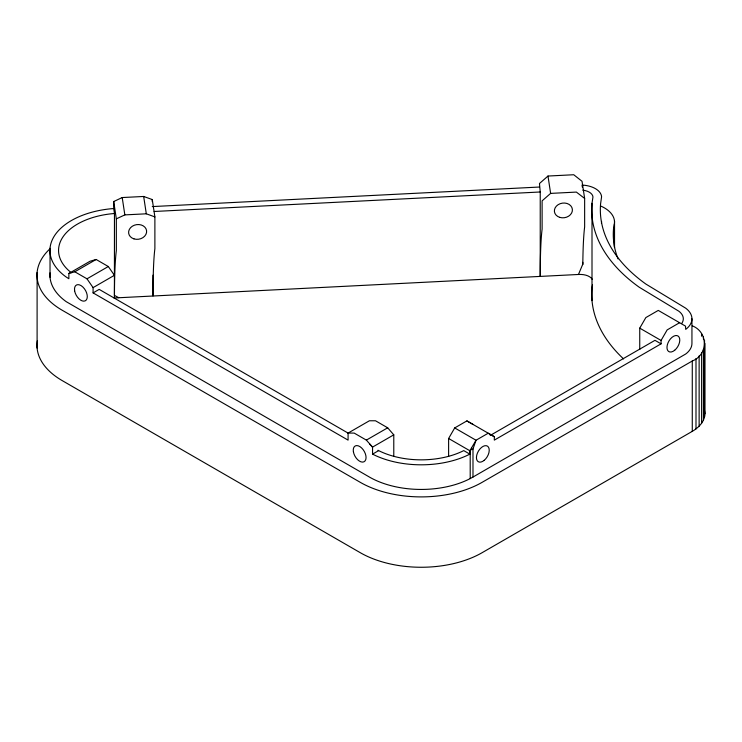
<?xml version="1.0" encoding="UTF-8"?>
<svg xmlns="http://www.w3.org/2000/svg" width="742" height="742" viewBox="0 0 742 742"><rect width="100%" height="100%" fill="white"/><g stroke="black" fill="none" stroke-linecap="round" stroke-linejoin="round"><path stroke-width="1.11" d="M114.185 297.978L578.472 274.475L582.813 264.115A134.886 9.6 87.1 0 1 584.64 226.941L584.64 198.448L582.043 181.308L573.742 174.741L547.995 176.04L539.48 183.506L540.232 191.983L540.232 276.414A134.886 9.6 87.1 0 1 542.114 229.093L542.114 200.85L550.62 193.393L576.367 192.085L584.64 198.448M601.474 223.472L601.586 221.404M614.376 247.049L614.376 223.982C615.702 215.505 608.013 209.133 600.983 206.165M692.277 325.821C708.332 332.064 708.332 354.759 692.277 361.002L482.124 482.328A86.165 49.751 0 0 1 360.269 482.328L62.217 310.258A86.165 49.751 0 0 1 50.076 248.718M37.36 340.754A86.165 49.751 0 0 0 62.217 380.609L360.269 552.688A86.165 49.751 0 0 0 482.124 552.688L692.277 431.352C698.658 427.67 704.761 421.586 704.9 413.767L704.9 343.407M592.005 300.612L592.005 203.299L592.96 196.982A12.605 7.281 0 0 0 582.943 190.175L582.813 190.165M592.524 284.854L592.005 287.72A213.279 123.135 0 0 0 623.558 358.905M614.376 223.982L613.541 228.573A191.714 110.688 0 0 0 618.058 258.921M114.407 298.377L114.463 213.529L113.711 208.576L111.699 208.697A73.226 42.275 0 0 0 66.242 277.054L68.867 278.742L68.867 273.464L74.803 271.785L86.99 278.825L93.084 287.618L93.084 292.895L348.081 440.117L348.081 433.078L354.175 433.078L366.363 440.117L372.549 447.101L372.549 454.132L373.634 454.679A73.245 42.285 0 0 0 468.768 454.679L469.844 454.132L469.844 450.746L476.03 440.247L488.217 433.207L494.311 436.723L494.311 440.117L661.066 343.843L661.066 340.457L667.16 329.902L679.598 322.714M370.777 445.515L369.553 443.799M372.187 446.786L370.861 445.283M50.029 272.861A73.226 42.275 0 0 0 66.242 301.679L369.405 477.05A73.245 42.285 0 0 0 470.205 478.581L472.988 477.05L472.988 449.04L476.03 440.247L454.707 427.93L448.613 438.485L448.613 456.478M639.743 349.501L639.743 328.14L645.837 317.585L658.275 310.406L685.506 326.128L685.719 329.374A30.134 17.4 0 0 0 685.719 308.199L645.948 284.103A204.653 118.154 0 0 1 600.621 203.558L601.586 196.778A21.249 12.262 0 0 0 584.715 185.287L582.043 185.083L582.349 187.114M68.867 273.464L90.042 261.24L96.126 259.477L108.313 266.517L114.407 275.31L93.084 287.618M74.803 271.785L96.126 259.477M86.99 278.825L108.313 266.517M93.084 292.895L99.178 289.38L348.146 433.124M348.081 433.078L369.405 420.77L375.498 420.77L387.686 427.809L393.779 434.84L393.779 456.386M366.363 440.117L387.686 427.809M393.779 434.84L372.549 447.101L372.206 446.74M372.549 454.132L378.55 450.672M454.707 427.93L466.894 420.899L494.311 436.723M490.221 435.443L654.973 340.328L661.066 343.843M472.988 477.05L685.719 353.999A30.134 17.4 0 0 0 691.943 343.407L691.943 318.782M472.988 449.04L471.615 449.81L471.615 447.862M113.711 208.576L113.711 201.536L122.207 197.548L143.67 196.463L152.258 199.552L154.883 216.896L154.883 248.653A134.886 9.6 87.1 0 0 153.01 295.965L153.01 275.152M118.748 297.7L114.463 295.39L114.463 292.747A134.886 9.6 87.1 0 1 116.327 250.601L116.327 218.844L124.841 214.892L146.304 213.807L154.883 216.896M114.463 213.529L113.044 213.622A64.6 37.295 0 0 0 71.288 272.685M152.258 206.582L539.48 187.03M154.16 211.479L540.232 191.983M578.472 274.475L581.116 274.457A12.605 7.281 0 0 1 592.264 279.326M377.956 450.255L379.227 450.904A64.628 37.313 0 0 0 463.166 450.904L463.741 450.607L469.844 454.132M639.743 328.14L661.066 340.457M466.894 420.899L472.988 424.415M448.613 438.485L469.844 450.746M547.995 176.04L550.62 193.393M143.67 196.463L146.304 213.807M122.207 197.548L124.841 214.892M113.711 201.536L116.327 218.844M704.529 410.521L704.9 413.767M704.529 340.161L704.529 417.013M703.435 336.97L703.435 339.279M703.435 349.853L703.435 420.204M701.617 333.891L701.617 336.2M701.617 352.932L701.617 423.283M699.131 355.845L699.131 426.205M695.996 358.553L695.996 428.913M692.277 361.002L692.277 431.352M614.534 221.088L614.534 247.615M582.813 262.316L582.813 264.606M470.205 450.171L470.205 478.581M152.258 199.552L152.258 201.564M50.029 248.236L50.029 277.285M37.1 272.472L37.1 348.035M681.675 323.54A21.499 12.41 0 0 0 678.874 311.232L639.242 287.237A213.279 123.135 0 0 1 592.005 203.299M133.95 238.868A9.043 7.355 -8.6 0 0 146.582 230.706A9.043 7.355 -8.6 0 0 132.317 226.227A9.043 7.355 -8.6 0 0 133.95 238.868M559.728 217.36A9.043 7.355 -8.6 0 0 572.36 209.198A9.043 7.355 -8.6 0 0 558.095 204.718A9.043 7.355 -8.6 0 0 559.728 217.36M674.71 350.233A9.043 5.222 -60 0 0 678.132 336.08A9.043 5.222 -60 0 0 667.29 345.002A9.043 5.222 -60 0 0 674.71 350.233M484.174 460.355A9.043 5.222 -60 0 0 487.577 446.211A9.043 5.222 -60 0 0 476.744 455.152A9.043 5.222 -60 0 0 484.174 460.355M353.396 451.757A9.043 5.222 60 0 0 363.942 461.802A9.043 5.222 60 0 0 361.632 447.955A9.043 5.222 60 0 0 353.396 451.757M74.636 290.818A9.043 5.222 60 0 0 85.182 300.853A9.043 5.222 60 0 0 82.872 287.015A9.043 5.222 60 0 0 74.636 290.818"/></g></svg>
